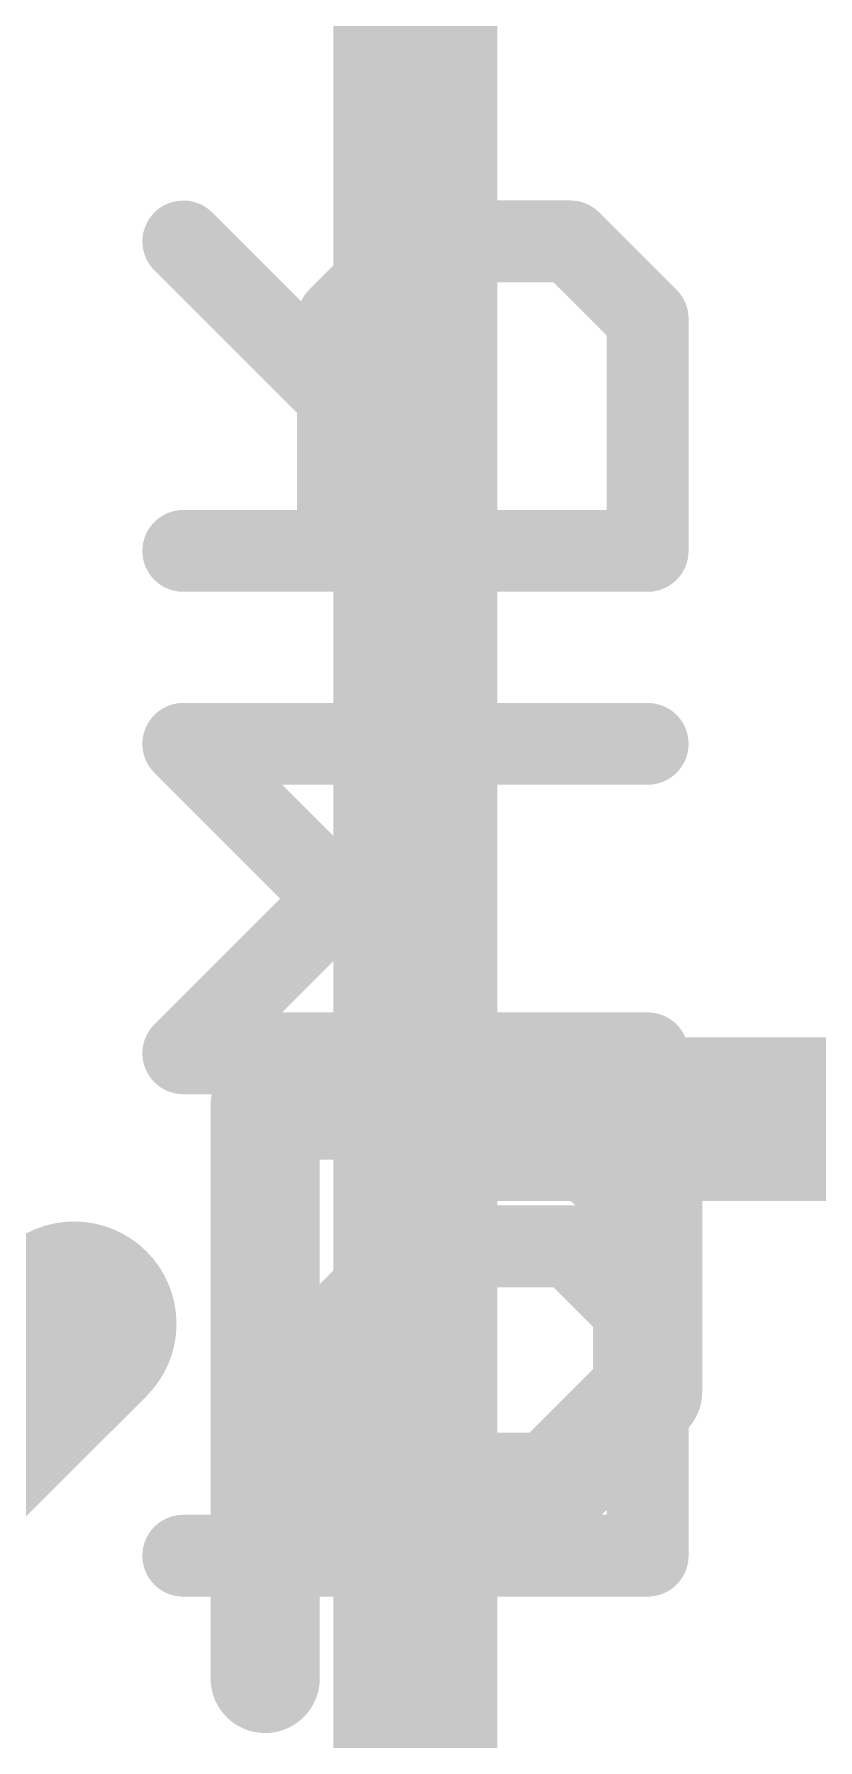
# Model space of a CAD drawing. Extents: x -36.1 to 36.1, y -36.8 to 19.2.
# Drawn here: x -12.139 to -10.681, y -16.396 to -13.22 of the extents above; entities that cross this region are included whole.
import ezdxf

# ---------------------------------------------------------------- set-up
doc = ezdxf.new("R2010")
doc.units = 0
for name, color, linetype in [('1', 12, 'CONTINUOUS'), ('21', 41, 'CONTINUOUS'), ('22', 40, 'CONTINUOUS')]:
    doc.layers.add(name, color=color, linetype=linetype)

msp = doc.modelspace()

# ---------------------------------------------------------------- linework, layer by layer
at = {"layer": '1', "const_width": 0.3048}
for points in [[(-11.43, -15.24), (-11.43, -12.065)], [(11.43, -15.24), (-11.43, -15.24)], [(-11.43, -15.24), (-11.43, -17.78)]]:
    msp.add_lwpolyline(points, dxfattribs=at)
at = {"layer": '1', "const_width": 0.1524}
for points in [[(-11.43, -15.1638, 1), (-11.43, -15.3162)], [(-11.3538, -15.24, 1), (-11.5062, -15.24)], [(-11.5062, -15.24, 1), (-11.3538, -15.24)]]:
    msp.add_lwpolyline(points, format="xyb", dxfattribs=at)
at = {"layer": '21'}
for points, const_width in [([(-11.7094, -16.2814), (-11.7094, -15.2137)], 0.2032), ([(-11.7094, -15.2137), (-11.1755, -15.2137)], 0.2032), ([(-11.1755, -15.2137), (-10.9976, -15.3916)], 0.2032), ([(-10.9976, -15.3916), (-10.9976, -15.7475)], 0.2032), ([(-12.7, -16.256), (-12.065, -15.621)], 0.381), ([(-10.9976, -15.7475), (-11.1755, -15.9255)], 0.2032), ([(-11.1755, -15.9255), (-11.7094, -15.9255)], 0.2032)]:
    msp.add_lwpolyline(points, dxfattribs=dict(at, const_width=const_width))
for points, const_width in [([(-11.6586, -15.2137, 1), (-11.7602, -15.2137)], 0.1016), ([(-11.7094, -15.1629, 1), (-11.7094, -15.2645)], 0.1016), ([(-11.1396, -15.1778, 1), (-11.2115, -15.2496)], 0.1016), ([(-11.1755, -15.2645, 1), (-11.1755, -15.1629)], 0.1016), ([(-10.9468, -15.3916, 1), (-11.0484, -15.3916)], 0.1016), ([(-11.0335, -15.4276, 1), (-10.9617, -15.3557)], 0.1016), ([(-11.9976, -15.6884, 1), (-12.1324, -15.5536)], 0.1905), ([(-10.9617, -15.7835, 1), (-11.0335, -15.7116)], 0.1016), ([(-11.0484, -15.7475, 1), (-10.9468, -15.7475)], 0.1016), ([(-11.7094, -15.8747, 1), (-11.7094, -15.9763)], 0.1016), ([(-11.2115, -15.8896, 1), (-11.1396, -15.9614)], 0.1016), ([(-11.1755, -15.9763, 1), (-11.1755, -15.8747)], 0.1016), ([(-11.7602, -16.2814, 1), (-11.6586, -16.2814)], 0.1016)]:
    msp.add_lwpolyline(points, format="xyb", dxfattribs=dict(at, const_width=const_width))
at = {"layer": '22', "const_width": 0.1524}
for points in [[(-11.5737, -13.8937), (-11.8618, -13.6055)], [(-11.4296, -13.6055), (-11.5737, -13.7496)], [(-11.1415, -13.6055), (-11.4296, -13.6055)], [(-10.9975, -13.7496), (-11.1415, -13.6055)], [(-11.5737, -13.7496), (-11.5737, -14.1818)], [(-10.9975, -14.1818), (-10.9975, -13.7496)], [(-11.8618, -14.1818), (-10.9975, -14.1818)], [(-11.5737, -14.8292), (-11.8618, -14.5411)], [(-11.8618, -14.5411), (-10.9975, -14.5411)], [(-11.8618, -15.1173), (-11.5737, -14.8292)], [(-10.9975, -15.1173), (-11.8618, -15.1173)], [(-11.4296, -15.4766), (-11.5737, -15.6206)], [(-11.1415, -15.4766), (-11.4296, -15.4766)], [(-10.9975, -15.6206), (-11.1415, -15.4766)], [(-11.5737, -15.6206), (-11.5737, -16.0528)], [(-10.9975, -16.0528), (-10.9975, -15.6206)], [(-11.8618, -16.0528), (-10.9975, -16.0528)]]:
    msp.add_lwpolyline(points, dxfattribs=at)
at = {"layer": '22', "const_width": 0.0762}
for points in [[(-11.8349, -13.5786, 1), (-11.8887, -13.6325)], [(-11.4296, -13.5674, 1), (-11.4296, -13.6436)], [(-11.4027, -13.6325, 1), (-11.4566, -13.5786)], [(-11.1146, -13.5786, 1), (-11.1685, -13.6325)], [(-11.1415, -13.6436, 1), (-11.1415, -13.5674)], [(-11.5356, -13.7496, 1), (-11.6118, -13.7496)], [(-11.6006, -13.7227, 1), (-11.5467, -13.7765)], [(-10.9594, -13.7496, 1), (-11.0356, -13.7496)], [(-11.0244, -13.7765, 1), (-10.9705, -13.7227)], [(-11.6006, -13.9206, 1), (-11.5467, -13.8667)], [(-11.8618, -14.1437, 1), (-11.8618, -14.2199)], [(-10.9975, -14.2199, 1), (-10.9975, -14.1437)], [(-11.6118, -14.1818, 1), (-11.5356, -14.1818)], [(-11.0356, -14.1818, 1), (-10.9594, -14.1818)], [(-11.8349, -14.5141, 1), (-11.8887, -14.568)], [(-11.8618, -14.503, 1), (-11.8618, -14.5792)], [(-10.9975, -14.5792, 1), (-10.9975, -14.503)], [(-11.5467, -14.8561, 1), (-11.6006, -14.8022)], [(-11.6006, -14.8561, 1), (-11.5467, -14.8022)], [(-11.8618, -15.0792, 1), (-11.8618, -15.1554)], [(-11.8887, -15.0903, 1), (-11.8349, -15.1442)], [(-10.9975, -15.1554, 1), (-10.9975, -15.0792)], [(-11.4296, -15.4385, 1), (-11.4296, -15.5147)], [(-11.4027, -15.5035, 1), (-11.4566, -15.4496)], [(-11.1146, -15.4496, 1), (-11.1685, -15.5035)], [(-11.1415, -15.5147, 1), (-11.1415, -15.4385)], [(-11.5356, -15.6206, 1), (-11.6118, -15.6206)], [(-11.6006, -15.5937, 1), (-11.5467, -15.6476)], [(-10.9594, -15.6206, 1), (-11.0356, -15.6206)], [(-11.0244, -15.6476, 1), (-10.9705, -15.5937)], [(-11.8618, -16.0147, 1), (-11.8618, -16.0909)], [(-10.9975, -16.0909, 1), (-10.9975, -16.0147)], [(-11.6118, -16.0528, 1), (-11.5356, -16.0528)], [(-11.0356, -16.0528, 1), (-10.9594, -16.0528)]]:
    msp.add_lwpolyline(points, format="xyb", dxfattribs=at)

doc.saveas('drawing.dxf')
